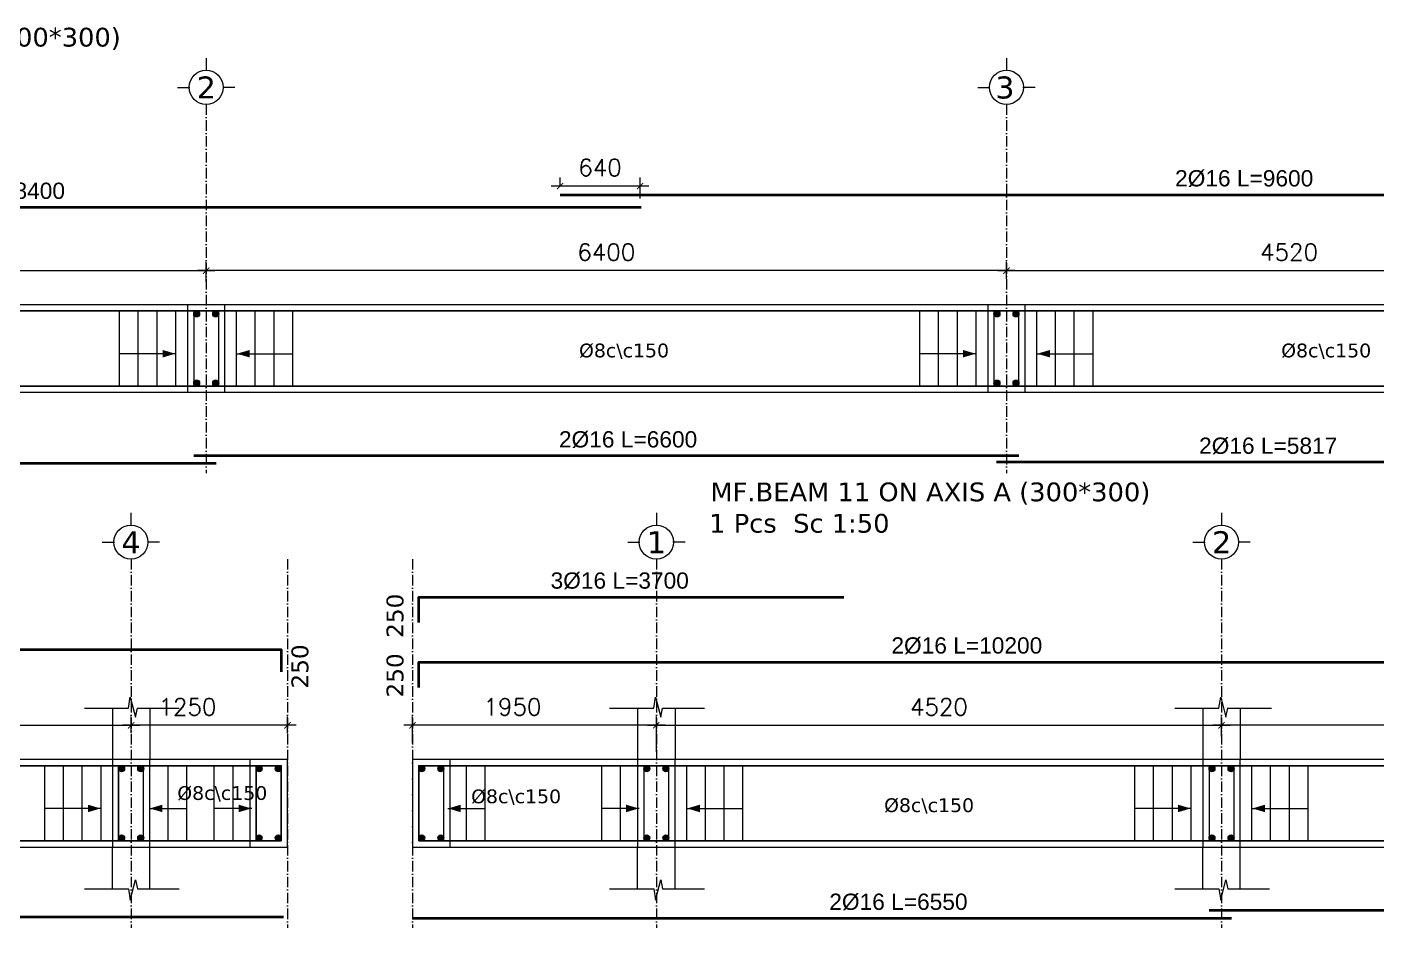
# Model space of a CAD drawing. Header units: inches. Extents: x -17020 to 43805, y -10194 to 123061.
# Drawn here: x 9396 to 10476, y 112787 to 113507 of the extents above; entities that cross this region are included whole.
import ezdxf

# ---------------------------------------------------------------- set-up
doc = ezdxf.new("R2010")
doc.units = ezdxf.units.IN
doc.header["$LTSCALE"] = 0.7
doc.header["$MEASUREMENT"] = 0
doc.linetypes.add('ACAD_ISO10W100', pattern=[18, 12, -3, 0, -3])
doc.layers.get('0').update_dxf_attribs({"lineweight": 13})
doc.layers.get('Defpoints').update_dxf_attribs({"lineweight": 5})
for name, color, linetype, lineweight in [('axis', 254, 'ACAD_ISO10W100', 9), ('BEAM FRAME', 5, 'Continuous', 18), ('COLUMN', 4, 'Continuous', 20), ('elevline', 30, 'Continuous', 20), ('FRAME 070', 5, 'Continuous', 60), ('hatch', 9, 'Continuous', 9), ('renforcment', 141, 'Continuous', 40), ('tex', 3, 'Continuous', 25), ('TEXT', 3, 'Continuous', 25), ('top rein. extension', 50, 'Continuous', 20), ('top renforcment', 7, 'Continuous', 40)]:
    doc.layers.add(name, color=color, linetype=linetype, lineweight=lineweight)
doc.styles.add('100', font='romans.shx', dxfattribs={"height": 13.5})
doc.styles.add('romanc', font='verdana.ttf', dxfattribs={"height": 250})
doc.styles.get("Standard").update_dxf_attribs({"font": 'arial.ttf', "height": 13})
doc.dimstyles.new('100', dxfattribs={"dimtxt": 13.5, "dimasz": 5, "dimexe": 7, "dimexo": 7, "dimgap": 8, "dimtad": 1, "dimdec": 0, "dimlfac": 10, "dimzin": 4, "dimdsep": 46, "dimtxsty": '100', "dimblk": 'ARCHTICK', "dimcen": 0.09, "dimdle": 7, "dimclrd": 1, "dimclre": 8, "dimclrt": 2, "dimadec": 0, "dimazin": 1, "dimtfac": 1, "dimtdec": 0, "dimtix": 1, "dimtofl": 0, "dimtmove": 0, "dimatfit": 3, "dimldrblk": 'ARCHTICK', "dimfxl": 0.18, "dimtolj": 1, "dimtzin": 0, "dimlwd": -1, "dimlwe": -1, "dimarcsym": 0})
doc.dimstyles.get("Standard").update_dxf_attribs({"dimtxt": 13, "dimasz": 5, "dimexe": 0.18, "dimexo": 0.0625, "dimgap": 6, "dimtad": 1, "dimdec": 0, "dimlfac": 10, "dimzin": 0, "dimdsep": 46, "dimtxsty": 'Standard', "dimblk": 'ARCHTICK', "dimcen": 0.09, "dimse1": 1, "dimse2": 1, "dimclrd": 1, "dimclre": 7, "dimclrt": 3, "dimadec": 0, "dimazin": 0, "dimtfac": 1, "dimtdec": 0, "dimtix": 1, "dimtofl": 0, "dimtmove": 0, "dimatfit": 3, "dimldrblk": 'ARCHTICK', "dimfxl": 1, "dimtolj": 1, "dimtzin": 0, "dimarcsym": 0})

# ---------------------------------------------------------------- blocks, each defined once
blk = doc.blocks.new('*D852')
at = {"layer": 'Defpoints', "color": 0, "transparency": 16777216}
for p in [(9047.4, 113363.3, -218.4), (9047.4, 113363.3), (9887.4, 113363.3, -167.8)]:
    blk.add_point(p, dxfattribs=at)
at = {"layer": 'TEXT', "color": 3, "transparency": 16777216, "insert": (9371.2, 113376.3), "char_height": 13, "attachment_point": 5}
blk.add_mtext('\\A1;2%%C16 L=8400', dxfattribs=at)
blk = doc.blocks.new('_ArchTick')
at = {"color": 0, "linetype": 'ByBlock', "lineweight": 0, "const_width": 0.15}
blk.add_lwpolyline([(-0.5, -0.5), (0.5, 0.5)], dxfattribs=at)
blk = doc.blocks.new('*D853')
at = {"color": 8, "transparency": 16777216}
for p, q in [((10179.4, 113306.2), (10179.4, 113319.7)), ((10631.4, 113306.7), (10631.4, 113319.7))]:
    blk.add_line(p, q, dxfattribs=at)
at = {"color": 1, "transparency": 16777216}
blk.add_line((10172.4, 113312.7), (10638.4, 113312.7), dxfattribs=at)
at = {"layer": 'Defpoints', "color": 0, "transparency": 16777216}
for p in [(10631.4, 113312.7), (10179.4, 113299.2), (10631.4, 113299.7)]:
    blk.add_point(p, dxfattribs=at)
at = {"color": 1, "transparency": 16777216, "xscale": 5, "yscale": 5, "zscale": 5, "rotation": 180}
blk.add_blockref('_ArchTick', (10179.4, 113312.7), dxfattribs=at)
at = {"color": 1, "transparency": 16777216, "xscale": 5, "yscale": 5, "zscale": 5}
blk.add_blockref('_ArchTick', (10631.4, 113312.7), dxfattribs=at)
at = {"color": 2, "transparency": 16777216, "insert": (10405.4, 113327.5), "char_height": 13.5, "attachment_point": 5, "style": '100'}
blk.add_mtext('\\A1;4520', dxfattribs=at)
blk = doc.blocks.new('*D854')
at = {"layer": 'Defpoints', "color": 0, "transparency": 16777216}
for p in [(9822.4, 113373.3, -157.8), (9822.4, 113373.3), (10782.4, 113373.3, -218.5)]:
    blk.add_point(p, dxfattribs=at)
at = {"layer": 'TEXT', "color": 3, "transparency": 16777216, "insert": (10369.5, 113386.3), "char_height": 13, "attachment_point": 5}
blk.add_mtext('\\A1;2%%C16 L=9600', dxfattribs=at)
blk = doc.blocks.new('*D862')
at = {"color": 8, "transparency": 16777216}
for p, q in [((9822.4, 113380.3), (9822.4, 113387.3)), ((9886.4, 113370.3), (9886.4, 113387.3))]:
    blk.add_line(p, q, dxfattribs=at)
at = {"color": 1, "transparency": 16777216}
blk.add_line((9893.4, 113380.3), (9815.4, 113380.3), dxfattribs=at)
at = {"layer": 'Defpoints', "color": 0, "transparency": 16777216}
for p in [(9822.4, 113380.3), (9822.4, 113373.3), (9886.4, 113363.3)]:
    blk.add_point(p, dxfattribs=at)
at = {"color": 1, "transparency": 16777216, "xscale": 5, "yscale": 5, "zscale": 5, "rotation": 180}
blk.add_blockref('_ArchTick', (9822.4, 113380.3), dxfattribs=at)
at = {"color": 1, "transparency": 16777216, "xscale": 5, "yscale": 5, "zscale": 5}
blk.add_blockref('_ArchTick', (9886.4, 113380.3), dxfattribs=at)
at = {"color": 2, "transparency": 16777216, "insert": (9854.4, 113395.1), "char_height": 13.5, "attachment_point": 5, "style": '100'}
blk.add_mtext('\\A1;640', dxfattribs=at)
blk = doc.blocks.new('*D855')
at = {"color": 8, "transparency": 16777216}
for p, q in [((9539.4, 113303.8), (9539.4, 113319.7)), ((10179.4, 113306.2), (10179.4, 113319.7))]:
    blk.add_line(p, q, dxfattribs=at)
at = {"color": 1, "transparency": 16777216}
blk.add_line((10186.4, 113312.7), (9532.4, 113312.7), dxfattribs=at)
at = {"layer": 'Defpoints', "color": 0, "transparency": 16777216}
for p in [(9539.4, 113312.7), (10179.4, 113299.2), (9539.4, 113296.8)]:
    blk.add_point(p, dxfattribs=at)
at = {"color": 1, "transparency": 16777216, "xscale": 5, "yscale": 5, "zscale": 5, "rotation": 180}
blk.add_blockref('_ArchTick', (9539.4, 113312.7), dxfattribs=at)
at = {"color": 1, "transparency": 16777216, "xscale": 5, "yscale": 5, "zscale": 5}
blk.add_blockref('_ArchTick', (10179.4, 113312.7), dxfattribs=at)
at = {"color": 2, "transparency": 16777216, "insert": (9859.4, 113327.5), "char_height": 13.5, "attachment_point": 5, "style": '100'}
blk.add_mtext('\\A1;6400', dxfattribs=at)
blk = doc.blocks.new('*D856')
at = {"color": 8, "transparency": 16777216}
for p, q in [((9087.4, 113291.6), (9087.4, 113319.7)), ((9539.4, 113303.8), (9539.4, 113319.7))]:
    blk.add_line(p, q, dxfattribs=at)
at = {"color": 1, "transparency": 16777216}
blk.add_line((9080.4, 113312.7), (9546.4, 113312.7), dxfattribs=at)
at = {"layer": 'Defpoints', "color": 0, "transparency": 16777216}
for p in [(9539.4, 113312.7), (9539.4, 113296.8), (9087.4, 113284.6)]:
    blk.add_point(p, dxfattribs=at)
at = {"color": 1, "transparency": 16777216, "xscale": 5, "yscale": 5, "zscale": 5, "rotation": 180}
blk.add_blockref('_ArchTick', (9087.4, 113312.7), dxfattribs=at)
at = {"color": 1, "transparency": 16777216, "xscale": 5, "yscale": 5, "zscale": 5}
blk.add_blockref('_ArchTick', (9539.4, 113312.7), dxfattribs=at)
at = {"color": 2, "transparency": 16777216, "insert": (9313.4, 113327.5), "char_height": 13.5, "attachment_point": 5, "style": '100'}
blk.add_mtext('\\A1;4520', dxfattribs=at)
blk = doc.blocks.new('*D858')
at = {"layer": 'Defpoints', "color": 0, "transparency": 16777216}
for p in [(9072.4, 113158.4, -13652.7), (9547.4, 113158.4, -37100.9), (9547.4, 113158.4)]:
    blk.add_point(p, dxfattribs=at)
at = {"layer": 'TEXT', "color": 3, "transparency": 16777216, "insert": (9332.8, 113171.4), "char_height": 13, "attachment_point": 5}
blk.add_mtext('\\A1;2%%C16 L=4750', dxfattribs=at)
blk = doc.blocks.new('*D859')
at = {"layer": 'Defpoints', "color": 0, "transparency": 16777216}
for p in [(9529.4, 113164.6, -13652.7), (10189.4, 113164.6, -37100.9), (10189.4, 113164.6)]:
    blk.add_point(p, dxfattribs=at)
at = {"layer": 'TEXT', "color": 3, "transparency": 16777216, "insert": (9876.8, 113177.6), "char_height": 13, "attachment_point": 5}
blk.add_mtext('\\A1;2%%C16 L=6600', dxfattribs=at)
blk = doc.blocks.new('*D861')
at = {"layer": 'Defpoints', "color": 0, "transparency": 16777216}
for p in [(10171.4, 113159.5, -13652.7), (10753.1, 113159.5, -37100.9), (10753.1, 113159.5)]:
    blk.add_point(p, dxfattribs=at)
at = {"layer": 'TEXT', "color": 3, "transparency": 16777216, "insert": (10388.7, 113172.5), "char_height": 13, "attachment_point": 5}
blk.add_mtext('\\A1;2%%C16 L=5817', dxfattribs=at)
blk = doc.blocks.new('*D864')
at = {"color": 8, "transparency": 16777216}
for p, q in [((9027.4, 112942.6), (9027.4, 112956.2)), ((9479.4, 112943.2), (9479.4, 112956.2))]:
    blk.add_line(p, q, dxfattribs=at)
at = {"color": 1, "transparency": 16777216}
blk.add_line((9020.4, 112949.2), (9486.4, 112949.2), dxfattribs=at)
at = {"layer": 'Defpoints', "color": 0, "transparency": 16777216}
for p in [(9479.4, 112949.2), (9027.4, 112935.6), (9479.4, 112936.2)]:
    blk.add_point(p, dxfattribs=at)
at = {"color": 1, "transparency": 16777216, "xscale": 5, "yscale": 5, "zscale": 5, "rotation": 180}
blk.add_blockref('_ArchTick', (9027.4, 112949.2), dxfattribs=at)
at = {"color": 1, "transparency": 16777216, "xscale": 5, "yscale": 5, "zscale": 5}
blk.add_blockref('_ArchTick', (9479.4, 112949.2), dxfattribs=at)
at = {"color": 2, "transparency": 16777216, "insert": (9253.4, 112963.9), "char_height": 13.5, "attachment_point": 5, "style": '100'}
blk.add_mtext('\\A1;4520', dxfattribs=at)
blk = doc.blocks.new('*D865')
at = {"layer": 'Defpoints', "color": 0, "transparency": 16777216}
for p in [(8670.4, 113009.8, -157.8), (8670.4, 113009.8), (9630.4, 113009.8, -218.5)]:
    blk.add_point(p, dxfattribs=at)
at = {"layer": 'TEXT', "color": 3, "transparency": 16777216, "insert": (9217.5, 113022.8), "char_height": 13, "attachment_point": 5}
blk.add_mtext('\\A1;2%%C16 L=9600', dxfattribs=at)
blk = doc.blocks.new('*D871')
at = {"color": 8, "transparency": 16777216}
for p, q in [((9479.4, 112943.1), (9479.4, 112956.2)), ((9604.4, 112942.9), (9604.4, 112956.2))]:
    blk.add_line(p, q, dxfattribs=at)
at = {"color": 1, "transparency": 16777216}
blk.add_line((9611.4, 112949.2), (9472.4, 112949.2), dxfattribs=at)
at = {"layer": 'Defpoints', "color": 0, "transparency": 16777216}
for p in [(9479.4, 112949.2), (9479.4, 112936.1), (9604.4, 112935.9)]:
    blk.add_point(p, dxfattribs=at)
at = {"color": 1, "transparency": 16777216, "xscale": 5, "yscale": 5, "zscale": 5, "rotation": 180}
blk.add_blockref('_ArchTick', (9479.4, 112949.2), dxfattribs=at)
at = {"color": 1, "transparency": 16777216, "xscale": 5, "yscale": 5, "zscale": 5}
blk.add_blockref('_ArchTick', (9604.4, 112949.2), dxfattribs=at)
at = {"color": 2, "transparency": 16777216, "insert": (9524.4, 112963.9), "char_height": 13.5, "attachment_point": 5, "style": '100'}
blk.add_mtext('\\A1;1250', dxfattribs=at)
blk = doc.blocks.new('*D873')
at = {"layer": 'Defpoints', "color": 0, "transparency": 16777216}
for p in [(9019.4, 112795.9, -13652.7), (9601.1, 112795.9, -37100.9), (9601.1, 112795.9)]:
    blk.add_point(p, dxfattribs=at)
at = {"layer": 'TEXT', "color": 3, "transparency": 16777216, "insert": (9236.7, 112808.9), "char_height": 13, "attachment_point": 5}
blk.add_mtext('\\A1;2%%C16 L=5817', dxfattribs=at)
blk = doc.blocks.new('*D875')
at = {"layer": 'Defpoints', "color": 0, "transparency": 16777216}
for p in [(9679.4, 112999.8, -218.4), (9679.4, 112999.8), (10699.4, 112999.8, -167.8)]:
    blk.add_point(p, dxfattribs=at)
at = {"layer": 'TEXT', "color": 3, "transparency": 16777216, "insert": (10147.7, 113012.8), "char_height": 13, "attachment_point": 5}
blk.add_mtext('\\A1;2%%C16 L=10200', dxfattribs=at)
blk = doc.blocks.new('*D878')
at = {"color": 8, "transparency": 16777216}
for p, q in [((10351.4, 112940.3), (10351.4, 112956.2)), ((10991.4, 112942.6), (10991.4, 112956.2))]:
    blk.add_line(p, q, dxfattribs=at)
at = {"color": 1, "transparency": 16777216}
blk.add_line((10998.4, 112949.2), (10344.4, 112949.2), dxfattribs=at)
at = {"layer": 'Defpoints', "color": 0, "transparency": 16777216}
for p in [(10351.4, 112949.2), (10351.4, 112933.3), (10991.4, 112935.6)]:
    blk.add_point(p, dxfattribs=at)
at = {"color": 1, "transparency": 16777216, "xscale": 5, "yscale": 5, "zscale": 5, "rotation": 180}
blk.add_blockref('_ArchTick', (10351.4, 112949.2), dxfattribs=at)
at = {"color": 1, "transparency": 16777216, "xscale": 5, "yscale": 5, "zscale": 5}
blk.add_blockref('_ArchTick', (10991.4, 112949.2), dxfattribs=at)
at = {"color": 2, "transparency": 16777216, "insert": (10671.4, 112963.9), "char_height": 13.5, "attachment_point": 5, "style": '100'}
blk.add_mtext('\\A1;6400', dxfattribs=at)
blk = doc.blocks.new('*D879')
at = {"color": 8, "transparency": 16777216}
for p, q in [((9899.4, 112928), (9899.4, 112956.2)), ((10351.4, 112940.3), (10351.4, 112956.2))]:
    blk.add_line(p, q, dxfattribs=at)
at = {"color": 1, "transparency": 16777216}
blk.add_line((9892.4, 112949.2), (10358.4, 112949.2), dxfattribs=at)
at = {"layer": 'Defpoints', "color": 0, "transparency": 16777216}
for p in [(10351.4, 112949.2), (10351.4, 112933.3), (9899.4, 112921)]:
    blk.add_point(p, dxfattribs=at)
at = {"color": 1, "transparency": 16777216, "xscale": 5, "yscale": 5, "zscale": 5, "rotation": 180}
blk.add_blockref('_ArchTick', (9899.4, 112949.2), dxfattribs=at)
at = {"color": 1, "transparency": 16777216, "xscale": 5, "yscale": 5, "zscale": 5}
blk.add_blockref('_ArchTick', (10351.4, 112949.2), dxfattribs=at)
at = {"color": 2, "transparency": 16777216, "insert": (10125.4, 112963.9), "char_height": 13.5, "attachment_point": 5, "style": '100'}
blk.add_mtext('\\A1;4520', dxfattribs=at)
blk = doc.blocks.new('*D880')
at = {"layer": 'Defpoints', "color": 0, "transparency": 16777216}
for p in [(9679.4, 113051.7, -218.4), (9679.4, 113051.7), (10049.4, 113051.7, -209.5)]:
    blk.add_point(p, dxfattribs=at)
at = {"layer": 'TEXT', "color": 3, "transparency": 16777216, "insert": (9870.1, 113064.7), "char_height": 13, "attachment_point": 5}
blk.add_mtext('\\A1;3%%C16 L=3700', dxfattribs=at)
blk = doc.blocks.new('*D881')
at = {"layer": 'Defpoints', "color": 0, "transparency": 16777216}
for p in [(9704.4, 112794.9, -13652.7), (10359.4, 112794.9, -37100.9), (10359.4, 112794.9)]:
    blk.add_point(p, dxfattribs=at)
at = {"layer": 'TEXT', "color": 3, "transparency": 16777216, "insert": (10093, 112807.9), "char_height": 13, "attachment_point": 5}
blk.add_mtext('\\A1;2%%C16 L=6550', dxfattribs=at)
blk = doc.blocks.new('*D882')
at = {"layer": 'Defpoints', "color": 0, "transparency": 16777216}
for p in [(10341.4, 112801, -13652.7), (11001.4, 112801, -37100.9), (11001.4, 112801)]:
    blk.add_point(p, dxfattribs=at)
at = {"layer": 'TEXT', "color": 3, "transparency": 16777216, "insert": (10688.8, 112814), "char_height": 13, "attachment_point": 5}
blk.add_mtext('\\A1;2%%C16 L=6600', dxfattribs=at)
blk = doc.blocks.new('*D884')
at = {"color": 8, "transparency": 16777216}
for p, q in [((9704.4, 112934.8), (9704.4, 112956.2)), ((9899.4, 112928), (9899.4, 112956.2))]:
    blk.add_line(p, q, dxfattribs=at)
at = {"color": 1, "transparency": 16777216}
blk.add_line((9906.4, 112949.2), (9697.4, 112949.2), dxfattribs=at)
at = {"layer": 'Defpoints', "color": 0, "transparency": 16777216}
for p in [(9704.4, 112949.2), (9704.4, 112927.8), (9899.4, 112921)]:
    blk.add_point(p, dxfattribs=at)
at = {"color": 1, "transparency": 16777216, "xscale": 5, "yscale": 5, "zscale": 5, "rotation": 180}
blk.add_blockref('_ArchTick', (9704.4, 112949.2), dxfattribs=at)
at = {"color": 1, "transparency": 16777216, "xscale": 5, "yscale": 5, "zscale": 5}
blk.add_blockref('_ArchTick', (9899.4, 112949.2), dxfattribs=at)
at = {"color": 2, "transparency": 16777216, "insert": (9784.4, 112963.9), "char_height": 13.5, "attachment_point": 5, "style": '100'}
blk.add_mtext('\\A1;1950', dxfattribs=at)

msp = doc.modelspace()

# ---------------------------------------------------------------- hatches: boundary and pattern name
at = {"layer": 'elevline'}
for points in [[(9534.15, 113278.07, 1), (9529.39, 113278.07, 1)], [(9544.64, 113278.07, -1), (9549.39, 113278.07, -1)], [(10174.15, 113278.07, 1), (10169.39, 113278.07, 1)], [(10184.64, 113278.07, -1), (10189.39, 113278.07, -1)], [(9534.15, 113222.82, -1), (9529.39, 113222.82, -1)], [(9544.64, 113222.82, 1), (9549.39, 113222.82, 1)], [(10174.15, 113222.82, -1), (10169.39, 113222.82, -1)], [(10184.64, 113222.82, 1), (10189.39, 113222.82, 1)], [(9474.15, 112914.52, 1), (9469.39, 112914.52, 1)], [(9484.64, 112914.52, -1), (9489.39, 112914.52, -1)], [(9584.15, 112914.52, 1), (9579.39, 112914.52, 1)], [(9594.64, 112914.52, -1), (9599.39, 112914.52, -1)], [(9714.15, 112914.52, 1), (9709.39, 112914.52, 1)], [(9724.64, 112914.52, -1), (9729.39, 112914.52, -1)], [(9894.15, 112914.52, 1), (9889.39, 112914.52, 1)], [(9904.64, 112914.52, -1), (9909.39, 112914.52, -1)], [(10346.15, 112914.52, 1), (10341.39, 112914.52, 1)], [(10356.64, 112914.52, -1), (10361.39, 112914.52, -1)], [(9474.15, 112859.28, -1), (9469.39, 112859.28, -1)], [(9484.64, 112859.28, 1), (9489.39, 112859.28, 1)], [(9584.15, 112859.28, -1), (9579.39, 112859.28, -1)], [(9594.64, 112859.28, 1), (9599.39, 112859.28, 1)], [(9714.15, 112859.28, -1), (9709.39, 112859.28, -1)], [(9724.64, 112859.28, 1), (9729.39, 112859.28, 1)], [(9894.15, 112859.28, -1), (9889.39, 112859.28, -1)], [(9904.64, 112859.28, 1), (9909.39, 112859.28, 1)], [(10346.15, 112859.28, -1), (10341.39, 112859.28, -1)], [(10356.64, 112859.28, 1), (10361.39, 112859.28, 1)]]:
    msp.add_hatch(color=256, dxfattribs=at).paths.add_polyline_path(points)

# ---------------------------------------------------------------- linework, layer by layer
at = {"layer": 'axis'}
for p, q in [((9539.39, 113445.64, -217.91), (9539.39, 113150.71, -217.91)), ((9539.39, 113445.64, -217.91), (9539.39, 113150.71, -217.91)), ((10179.39, 113445.64, -217.91), (10179.39, 113150.71, -217.91)), ((9479.39, 113082.09), (9479.39, 112787.16)), ((9604.39, 113082.09), (9604.39, 112787.16)), ((9704.39, 113082.09), (9704.39, 112787.16)), ((9899.39, 113082.09), (9899.39, 112787.16)), ((10351.39, 113082.09), (10351.39, 112787.16)), ((10351.39, 113082.09), (10351.39, 112787.16))]:
    msp.add_line(p, q, dxfattribs=at)
at = {"layer": 'BEAM FRAME'}
msp.add_lwpolyline([(9072.39, 113215.45), (10756.39, 113215.45), (10756.39, 113285.45), (9072.39, 113285.45)], close=True, dxfattribs=at)
at = {"layer": 'BEAM FRAME', "elevation": 217.91}
for points in [[(7740.39, 112851.9), (9604.39, 112851.9), (9604.39, 112921.9), (7740.39, 112921.9)], [(9704.39, 112851.9), (11568.39, 112851.9), (11568.39, 112921.9), (9704.39, 112921.9)]]:
    msp.add_lwpolyline(points, close=True, dxfattribs=at)
at = {"layer": 'COLUMN', "lineweight": 20}
for p, q in [((9464.39, 112962.83, 217.91), (9464.39, 112921.9, 217.91)), ((9494.39, 112962.83, 217.91), (9494.39, 112921.9, 217.91)), ((9884.39, 112962.83, 217.91), (9884.39, 112921.9, 217.91)), ((9914.39, 112962.83, 217.91), (9914.39, 112921.9, 217.91)), ((10336.39, 112962.83, 217.91), (10336.39, 112921.9, 217.91)), ((10366.39, 112962.83, 217.91), (10366.39, 112921.9, 217.91)), ((9464.39, 112818.47, 217.91), (9464.39, 112851.9, 217.91)), ((9494.39, 112818.47, 217.91), (9494.39, 112851.9, 217.91)), ((9884.39, 112818.47, 217.91), (9884.39, 112851.9, 217.91)), ((9914.39, 112818.47, 217.91), (9914.39, 112851.9, 217.91)), ((10336.39, 112818.47, 217.91), (10336.39, 112851.9, 217.91)), ((10366.39, 112818.47, 217.91), (10366.39, 112851.9, 217.91))]:
    msp.add_line(p, q, dxfattribs=at)
at = {"layer": 'elevline'}
for p, q in [((9470.12, 113220.45, -217.91), (9470.12, 113280.45, -217.91)), ((9485.12, 113220.45, -217.91), (9485.12, 113280.45, -217.91)), ((9500.12, 113220.45, -217.91), (9500.12, 113280.45, -217.91)), ((9515.08, 113220.45, -217.91), (9515.08, 113280.45, -217.91)), ((9563.71, 113220.45, -217.91), (9563.71, 113280.45, -217.91)), ((9578.67, 113220.45, -217.91), (9578.67, 113280.45, -217.91)), ((9593.67, 113220.45, -217.91), (9593.67, 113280.45, -217.91)), ((9608.67, 113220.45, -217.91), (9608.67, 113280.45, -217.91)), ((10110.12, 113220.45, -217.91), (10110.12, 113280.45, -217.91)), ((10125.12, 113220.45, -217.91), (10125.12, 113280.45, -217.91)), ((10140.12, 113220.45, -217.91), (10140.12, 113280.45, -217.91)), ((10155.08, 113220.45, -217.91), (10155.08, 113280.45, -217.91)), ((10203.71, 113220.45, -217.91), (10203.71, 113280.45, -217.91)), ((10218.67, 113220.45, -217.91), (10218.67, 113280.45, -217.91)), ((10233.67, 113220.45, -217.91), (10233.67, 113280.45, -217.91)), ((10248.67, 113220.45, -217.91), (10248.67, 113280.45, -217.91)), ((9410.32, 112856.9), (9410.32, 112916.9)), ((9425.32, 112856.9), (9425.32, 112916.9)), ((9440.32, 112856.9), (9440.32, 112916.9)), ((9455.28, 112856.9), (9455.28, 112916.9)), ((9469.35, 112856.9), (9469.35, 112916.9)), ((9508.89, 112856.9), (9508.89, 112916.9)), ((9523.89, 112856.9), (9523.89, 112916.9)), ((9545.89, 112856.9), (9545.89, 112916.9)), ((9560.89, 112856.9), (9560.89, 112916.9)), ((9579.35, 112856.9), (9579.35, 112916.9)), ((9747.48, 112856.9), (9747.48, 112916.9)), ((9762.48, 112856.9), (9762.48, 112916.9)), ((9855.74, 112856.9), (9855.74, 112916.9)), ((9870.74, 112856.9), (9870.74, 112916.9)), ((9923.71, 112856.9), (9923.71, 112916.9)), ((9938.67, 112856.9), (9938.67, 112916.9)), ((9953.67, 112856.9), (9953.67, 112916.9)), ((9968.67, 112856.9), (9968.67, 112916.9)), ((10282.12, 112856.9), (10282.12, 112916.9)), ((10297.12, 112856.9), (10297.12, 112916.9)), ((10312.12, 112856.9), (10312.12, 112916.9)), ((10327.08, 112856.9), (10327.08, 112916.9)), ((10375.71, 112856.9), (10375.71, 112916.9)), ((10390.67, 112856.9), (10390.67, 112916.9)), ((10405.67, 112856.9), (10405.67, 112916.9)), ((10420.67, 112856.9), (10420.67, 112916.9))]:
    msp.add_line(p, q, dxfattribs=at)
for centre in [(9531.77, 113278.07, -217.91), (9547.02, 113278.07, -217.91), (10171.77, 113278.07, -217.91), (10187.02, 113278.07, -217.91), (9531.77, 113222.82, -217.91), (9547.02, 113222.82, -217.91), (10171.77, 113222.82, -217.91), (10187.02, 113222.82, -217.91), (9471.77, 112914.52), (9487.02, 112914.52), (9581.77, 112914.52), (9597.02, 112914.52), (9711.77, 112914.52), (9727.02, 112914.52), (9891.77, 112914.52), (9907.02, 112914.52), (10343.77, 112914.52), (10359.02, 112914.52), (9471.77, 112859.28), (9487.02, 112859.28), (9581.77, 112859.28), (9597.02, 112859.28), (9711.77, 112859.28), (9727.02, 112859.28), (9891.77, 112859.28), (9907.02, 112859.28), (10343.77, 112859.28), (10359.02, 112859.28)]:
    msp.add_circle(centre, 2.38, dxfattribs=at)
at = {"layer": 'FRAME 070', "lineweight": 20}
for p, q in [((9442, 112962.83, 217.91), (9477.36, 112962.83, 217.91)), ((9477.36, 112962.83, 217.91), (9478.71, 112971.83, 217.91)), ((9478.71, 112971.83, 217.91), (9482.89, 112955.75, 217.91)), ((9482.89, 112955.75, 217.91), (9484.4, 112962.83, 217.91)), ((9484.4, 112962.83, 217.91), (9517.79, 112962.83, 217.91)), ((9862, 112962.83, 217.91), (9897.36, 112962.83, 217.91)), ((9897.36, 112962.83, 217.91), (9898.71, 112971.83, 217.91)), ((9898.71, 112971.83, 217.91), (9902.89, 112955.75, 217.91)), ((9902.89, 112955.75, 217.91), (9904.4, 112962.83, 217.91)), ((9904.4, 112962.83, 217.91), (9937.79, 112962.83, 217.91)), ((10314, 112962.83, 217.91), (10349.36, 112962.83, 217.91)), ((10349.36, 112962.83, 217.91), (10350.71, 112971.83, 217.91)), ((10350.71, 112971.83, 217.91), (10354.89, 112955.75, 217.91)), ((10354.89, 112955.75, 217.91), (10356.4, 112962.83, 217.91)), ((10355.92, 112962.83, 217.91), (10391.28, 112962.83, 217.91)), ((9478.71, 112809.47, 217.91), (9482.89, 112825.55, 217.91)), ((9482.89, 112825.55, 217.91), (9484.4, 112818.47, 217.91)), ((9898.71, 112809.47, 217.91), (9902.89, 112825.55, 217.91)), ((9902.89, 112825.55, 217.91), (9904.4, 112818.47, 217.91)), ((10350.71, 112809.47, 217.91), (10354.89, 112825.55, 217.91)), ((10354.89, 112825.55, 217.91), (10356.4, 112818.47, 217.91)), ((9442, 112818.47, 217.91), (9477.36, 112818.47, 217.91)), ((9477.36, 112818.47, 217.91), (9478.71, 112809.47, 217.91)), ((9484.4, 112818.47, 217.91), (9517.79, 112818.47, 217.91)), ((9862, 112818.47, 217.91), (9897.36, 112818.47, 217.91)), ((9897.36, 112818.47, 217.91), (9898.71, 112809.47, 217.91)), ((9904.4, 112818.47, 217.91), (9937.79, 112818.47, 217.91)), ((10314, 112818.47, 217.91), (10349.36, 112818.47, 217.91)), ((10349.36, 112818.47, 217.91), (10350.71, 112809.47, 217.91)), ((10356.4, 112818.47, 217.91), (10389.79, 112818.47, 217.91))]:
    msp.add_line(p, q, dxfattribs=at)
at = {"layer": 'FRAME 070', "lineweight": 15, "elevation": -217.91}
for points in [[(9524.39, 113215.45), (9554.39, 113215.45), (9554.39, 113285.45), (9524.39, 113285.45)], [(10164.39, 113215.45), (10194.39, 113215.45), (10194.39, 113285.45), (10164.39, 113285.45)]]:
    msp.add_lwpolyline(points, close=True, dxfattribs=at)
at = {"layer": 'FRAME 070', "lineweight": 15}
for points in [[(9464.39, 112851.9), (9494.39, 112851.9), (9494.39, 112921.9), (9464.39, 112921.9)], [(9574.39, 112851.9), (9604.39, 112851.9), (9604.39, 112921.9), (9574.39, 112921.9)], [(9704.39, 112851.9), (9734.39, 112851.9), (9734.39, 112921.9), (9704.39, 112921.9)], [(9884.39, 112851.9), (9914.39, 112851.9), (9914.39, 112921.9), (9884.39, 112921.9)], [(10336.39, 112851.9), (10366.39, 112851.9), (10366.39, 112921.9), (10336.39, 112921.9)]]:
    msp.add_lwpolyline(points, close=True, dxfattribs=at)
at = {"layer": 'hatch'}
for p, q in [((9539.39, 113482.61, -217.91), (9539.39, 113472.88, -217.91)), ((10179.39, 113482.61, -217.91), (10179.39, 113472.88, -217.91)), ((9516.47, 113459.14, -217.91), (9526.21, 113459.14, -217.91)), ((9562.32, 113459.14, -217.91), (9552.58, 113459.14, -217.91)), ((10156.47, 113459.14, -217.91), (10166.21, 113459.14, -217.91)), ((10202.32, 113459.14, -217.91), (10192.58, 113459.14, -217.91)), ((9479.19, 113119.07), (9479.19, 113109.33)), ((9899.39, 113119.07), (9899.39, 113109.33)), ((10351.39, 113119.07), (10351.39, 113109.33)), ((9456.27, 113095.59), (9466.01, 113095.59)), ((9502.12, 113095.59), (9492.38, 113095.59)), ((9876.47, 113095.59), (9886.21, 113095.59)), ((9922.32, 113095.59), (9912.58, 113095.59)), ((10328.47, 113095.59), (10338.21, 113095.59)), ((10374.32, 113095.59), (10364.58, 113095.59))]:
    msp.add_line(p, q, dxfattribs=at)
for centre in [(9539.39, 113459.26, -217.91), (10179.39, 113459.26, -217.91), (9479.19, 113095.71), (9899.39, 113095.71), (10351.39, 113095.71)]:
    msp.add_circle(centre, 13.62, dxfattribs=at)
at = {"layer": 'renforcment', "lineweight": -2}
msp.add_lwpolyline([(9077.39, 113220.45), (10751.39, 113220.45), (10751.39, 113280.45), (9077.39, 113280.45)], close=True, dxfattribs=at)
at = {"layer": 'renforcment', "lineweight": -2, "elevation": 217.91}
for points in [[(7745.39, 112856.9), (9599.39, 112856.9), (9599.39, 112916.9), (7745.39, 112916.9)], [(9709.39, 112856.9), (11563.39, 112856.9), (11563.39, 112916.9), (9709.39, 112916.9)]]:
    msp.add_lwpolyline(points, close=True, dxfattribs=at)
at = {"layer": 'top rein. extension'}
for p, q in [((9515.08, 113246.28, -217.91), (9470.12, 113246.28, -217.91)), ((9563.71, 113246.28, -217.91), (9608.67, 113246.28, -217.91)), ((10155.08, 113246.28, -217.91), (10110.12, 113246.28, -217.91)), ((10203.71, 113246.28, -217.91), (10248.67, 113246.28, -217.91)), ((9455.28, 112882.74), (9410.32, 112882.74)), ((9493.93, 112882.74), (9523.89, 112882.74)), ((9575.85, 112882.74), (9545.89, 112882.74)), ((9732.52, 112882.74), (9762.48, 112882.74)), ((9885.7, 112882.74), (9855.74, 112882.74)), ((9923.71, 112882.74), (9968.67, 112882.74)), ((10327.08, 112882.74), (10282.12, 112882.74)), ((10375.71, 112882.74), (10420.67, 112882.74))]:
    msp.add_line(p, q, dxfattribs=at)
for points in [[(9504.61, 113249.28, -217.91), (9514.74, 113246.28, -217.91), (9504.61, 113243.28, -217.91)], [(9574.18, 113249.28, -217.91), (9564.05, 113246.28, -217.91), (9574.18, 113243.28, -217.91)], [(10144.61, 113249.28, -217.91), (10154.74, 113246.28, -217.91), (10144.61, 113243.28, -217.91)], [(10214.18, 113249.28, -217.91), (10204.05, 113246.28, -217.91), (10214.18, 113243.28, -217.91)], [(9444.81, 112885.74), (9454.94, 112882.74), (9444.81, 112879.74)], [(9504.4, 112885.74), (9494.28, 112882.74), (9504.4, 112879.74)], [(9565.38, 112885.74), (9575.51, 112882.74), (9565.38, 112879.74)], [(9743, 112885.74), (9732.87, 112882.74), (9743, 112879.74)], [(9875.22, 112885.74), (9885.35, 112882.74), (9875.22, 112879.74)], [(9934.18, 112885.74), (9924.05, 112882.74), (9934.18, 112879.74)], [(10316.61, 112885.74), (10326.74, 112882.74), (10316.61, 112879.74)], [(10386.18, 112885.74), (10376.05, 112882.74), (10386.18, 112879.74)]]:
    msp.add_solid(points, dxfattribs=at)
at = {"layer": 'top renforcment'}
for p, q in [((9547.39, 113158.43, -217.91), (9072.39, 113158.43, -217.91)), ((10189.39, 113164.57, -217.91), (9529.39, 113164.57, -217.91)), ((10753.09, 113159.45, -217.91), (10171.39, 113159.45, -217.91)), ((11001.39, 112801.02), (10341.39, 112801.02)), ((9601.09, 112795.91), (9019.39, 112795.91)), ((10359.39, 112794.88), (9704.39, 112794.88))]:
    msp.add_line(p, q, dxfattribs=at)
at = {"layer": 'top renforcment', "elevation": -217.91}
for points in [[(9822.37, 113373.32), (10751.39, 113373.32), (10751.39, 113355.43)], [(9077.39, 113343.05), (9077.39, 113363.32), (9887.37, 113363.32)]]:
    msp.add_lwpolyline(points, dxfattribs=at)
at = {"layer": 'top renforcment', "lineweight": 15, "elevation": -217.91}
for points in [[(9529.39, 113220.45), (9549.39, 113220.45), (9549.39, 113280.45), (9529.39, 113280.45)], [(10169.39, 113220.45), (10189.39, 113220.45), (10189.39, 113280.45), (10169.39, 113280.45)]]:
    msp.add_lwpolyline(points, close=True, dxfattribs=at)
at = {"layer": 'top renforcment'}
for points in [[(9709.39, 113031.41), (9709.39, 113051.68), (10049.39, 113051.68)], [(8670.37, 113009.78), (9599.39, 113009.78), (9599.39, 112991.89)], [(9709.39, 112979.5), (9709.39, 112999.78), (10699.37, 112999.78)]]:
    msp.add_lwpolyline(points, dxfattribs=at)
at = {"layer": 'top renforcment', "lineweight": 15}
for points in [[(9469.39, 112856.9), (9489.39, 112856.9), (9489.39, 112916.9), (9469.39, 112916.9)], [(9579.39, 112856.9), (9599.39, 112856.9), (9599.39, 112916.9), (9579.39, 112916.9)], [(9709.39, 112856.9), (9729.39, 112856.9), (9729.39, 112916.9), (9709.39, 112916.9)], [(9889.39, 112856.9), (9909.39, 112856.9), (9909.39, 112916.9), (9889.39, 112916.9)], [(10341.39, 112856.9), (10361.39, 112856.9), (10361.39, 112916.9), (10341.39, 112916.9)]]:
    msp.add_lwpolyline(points, close=True, dxfattribs=at)

# ---------------------------------------------------------------- texts
at = {"layer": 'tex', "style": 'romanc'}
for p in [(9837.58, 113243.38, -33654.09), (10399.11, 113243.38, -33654.09), (9516.29, 112889.55, -33436.19), (9751.27, 112886.9, -33436.19), (10081.54, 112879.83, -33436.19)]:
    msp.add_text('%%C8c\\c150', height=11, dxfattribs=at).set_placement(p)
at = {"layer": 'TEXT', "style": 'romanc'}
for s, height, p in [('MF.BEAM 9 ON AXIS D (400*300)', 15, (9130.64, 113491.87, -217.91)), ('2', 17.6, (9531.79, 113450.34, -217.91)), ('3', 17.6, (10170.45, 113450.34, -217.91)), ('MF.BEAM 11 ON AXIS A (300*300)', 15, (9942.64, 113128.32)), ('1 Pcs  Sc 1:50 ', 15, (9941.62, 113103.23)), ('4', 17.6, (9471.59, 113086.79)), ('1', 17.6, (9891.79, 113086.79)), ('2', 17.6, (10343.79, 113086.79))]:
    msp.add_text(s, height=height, dxfattribs=at).set_placement(p)
for p in [(9697.11, 113019.11, -72739.24), (9621.07, 112978.6, -73175.05), (9697.11, 112971.42, -72739.24)]:
    msp.add_text('250', height=13.5, rotation=90, dxfattribs=at).set_placement(p)

# ---------------------------------------------------------------- dimensions: what is measured, and where the dimension line sits
dim = msp.add_linear_dim(base=(9822.37, 113380.32, -217.91), p1=(9886.37, 113363.32, -217.91), p2=(9822.37, 113373.32, -217.91), dimstyle='100')
dim.commit()
dim.dimension.update_dxf_attribs({"geometry": '*D862', "text_midpoint": (9854.37, 113395.07, -217.91)})
for base, p1, p2, picture, middle in [((9539.39, 113312.74, -217.91), (9087.39, 113284.55, -217.91), (9539.39, 113296.83, -217.91), '*D856', (9313.39, 113312.74, -217.91)), ((10631.39, 113312.74, -217.91), (10179.39, 113299.15, -217.91), (10631.39, 113299.75, -217.91), '*D853', (10405.39, 113312.74, -217.91)), ((9479.39, 112949.2), (9027.39, 112935.61), (9479.39, 112936.2), '*D864', (9253.39, 112949.2)), ((10351.39, 112949.2), (9899.39, 112921.01), (10351.39, 112933.29), '*D879', (10125.39, 112949.2))]:
    dim = msp.add_linear_dim(base=base, p1=p1, p2=p2, dimstyle='100')
    dim.commit()
    dim.dimension.update_dxf_attribs({"geometry": picture, "text_midpoint": middle, "dimtype": 160})
for base, p1, p2, picture, middle in [((9539.39, 113312.74, -217.91), (10179.39, 113299.15, -217.91), (9539.39, 113296.83, -217.91), '*D855', (9859.39, 113312.74, -217.91)), ((9479.39, 112949.2), (9604.39, 112935.88), (9479.39, 112936.09), '*D871', (9524.39, 112949.2)), ((9704.39, 112949.2), (9899.39, 112921.01), (9704.39, 112927.82), '*D884', (9784.39, 112949.2)), ((10351.39, 112949.2), (10991.39, 112935.61), (10351.39, 112933.29), '*D878', (10671.39, 112949.2))]:
    dim = msp.add_linear_dim(base=base, p1=p1, p2=p2, angle=180, dimstyle='100')
    dim.commit()
    dim.dimension.update_dxf_attribs({"geometry": picture, "text_midpoint": middle, "dimtype": 160})
at = {"layer": 'TEXT'}
for base, p1, p2, angle, text, picture, middle in [((9822.37, 113373.32, -217.91), (10782.39, 113373.32, -436.45), (9822.37, 113373.32, -375.69), 180, '2%%C16 L=<>', '*D854', (10369.51, 113373.32, -217.91)), ((9047.39, 113363.32, -217.91), (9887.37, 113363.32, -385.67), (9047.39, 113363.32, -436.29), 180, '2%%C16 L=<>', '*D852', (9371.17, 113363.32, -217.91)), ((9547.39, 113158.43, 12149.06), (9072.39, 113158.43, -1503.63), (9547.39, 113158.43, -24951.83), 0, '2%%C16 L=<>', '*D858', (9332.77, 113158.43, 12149.06)), ((10189.39, 113164.57, 12149.06), (9529.39, 113164.57, -1503.63), (10189.39, 113164.57, -24951.83), 0, '2%%C16 L=<>', '*D859', (9876.78, 113164.57, 12149.06)), ((10753.09, 113159.45, 12149.06), (10171.39, 113159.45, -1503.63), (10753.09, 113159.45, -24951.83), 0, '2%%C16 L=<>', '*D861', (10388.69, 113159.45, 12149.06)), ((9679.39, 113051.68), (10049.39, 113051.68, -209.54), (9679.39, 113051.68, -218.39), 180, '3%%C16 L=<>', '*D880', (9870.11, 113051.68)), ((8670.37, 113009.78), (9630.39, 113009.78, -218.54), (8670.37, 113009.78, -157.78), 180, '2%%C16 L=<>', '*D865', (9217.51, 113009.78)), ((9679.39, 112999.78), (10699.37, 112999.78, -167.76), (9679.39, 112999.78, -218.39), 180, '2%%C16 L=<>', '*D875', (10147.65, 112999.78)), ((11001.39, 112801.02, 12366.96), (10341.39, 112801.02, -1285.72), (11001.39, 112801.02, -24733.92), 0, '2%%C16 L=<>', '*D882', (10688.78, 112801.02, 12366.96)), ((9601.09, 112795.91, 12366.96), (9019.39, 112795.91, -1285.72), (9601.09, 112795.91, -24733.92), 0, '2%%C16 L=<>', '*D873', (9236.69, 112795.91, 12366.96)), ((10359.39, 112794.88, 12366.96), (9704.39, 112794.88, -1285.72), (10359.39, 112794.88, -24733.92), 0, '2%%C16 L=<>', '*D881', (10092.97, 112794.88, 12366.96))]:
    dim = msp.add_linear_dim(base=base, p1=p1, p2=p2, angle=angle, text=text, dimstyle='Standard', override={"dimsd1": 1, "dimsd2": 1, "dimfxl": 0.1, "dimfxlon": 1}, dxfattribs=at)
    dim.commit()
    dim.dimension.update_dxf_attribs({"geometry": picture, "text_midpoint": middle, "dimtype": 161})

doc.saveas('drawing.dxf')
